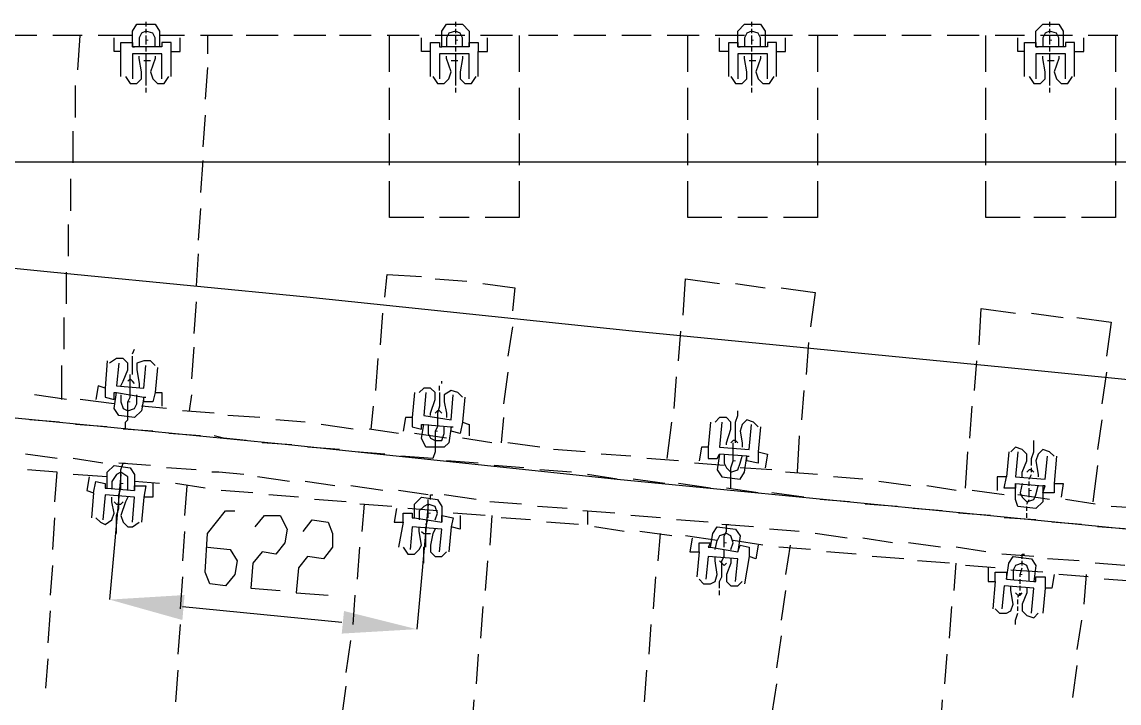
# Model space of a CAD drawing. Header units: millimetres. Extents: x -45 to 90, y -17 to 16.
# Drawn here: x 64.698 to 66.908, y -2.18 to -0.807 of the extents above; entities that cross this region are included whole.
import ezdxf

# ---------------------------------------------------------------- set-up
doc = ezdxf.new("R2010")
doc.units = ezdxf.units.MM
doc.layers.add('PDF_Geometry', color=7, linetype='Continuous')
doc.layers.add('PDF_Solid Fills', color=7, linetype='Continuous')

msp = doc.modelspace()

# ---------------------------------------------------------------- linework, layer by layer
at = {"color": 3}
for points in [[(61.5233, -1.0031), (61.8081, -1.0307), (62.3675, -1.0811), (63.0234, -1.1453), (63.8669, -1.2233), (64.3353, -1.2692), (64.8029, -1.315), (65.2715, -1.361), (65.9268, -1.4297), (66.21, -1.4571), (66.6778, -1.503), (66.9594, -1.5307)], [(58.5713, -1.0885), (68.3996, -1.0885)]]:
    msp.add_lwpolyline(points, dxfattribs=at)
at = {"color": 4}
msp.add_lwpolyline([(61.496, -1.3019), (61.7802, -1.3294), (62.3394, -1.3798), (62.995, -1.444), (63.8384, -1.5219), (64.306, -1.5678), (64.7736, -1.6136), (65.2412, -1.6595), (65.8967, -1.7282), (66.1809, -1.7557), (66.6485, -1.8016), (66.9281, -1.8291)], dxfattribs=at)
at = {"layer": 'PDF_Geometry', "lineweight": 25}
for points in [[(64.9982, -0.8664), (64.9982, -0.8481), (64.9799, -0.8481), (64.9799, -0.8572), (64.9753, -0.8572), (64.9203, -0.8572), (64.9203, -0.8251), (64.9295, -0.8114), (64.9661, -0.8114), (64.9753, -0.8251), (64.9753, -0.8572)], [(64.9478, -0.8068), (64.9478, -0.816)], [(65.5208, -0.8664), (65.5208, -0.8481), (65.5392, -0.8481), (65.5392, -0.8572), (65.5437, -0.8572), (65.5437, -0.8251), (65.5529, -0.8114), (65.585, -0.8114), (65.5986, -0.8251), (65.5986, -0.8572), (65.5986, -0.8481), (65.6171, -0.8481), (65.6171, -0.8664)], [(65.5712, -0.8068), (65.5712, -0.816)], [(66.2176, -0.8664), (66.2176, -0.8481), (66.1993, -0.8481), (66.1993, -0.8572), (66.1947, -0.8572), (66.1397, -0.8572), (66.1397, -0.8251), (66.1534, -0.8114), (66.1855, -0.8114), (66.1947, -0.8251), (66.1947, -0.8572)], [(66.1672, -0.8068), (66.1672, -0.816)], [(66.8181, -0.8664), (66.8181, -0.8481), (66.7998, -0.8481), (66.7998, -0.8572), (66.7952, -0.8572), (66.7402, -0.8572), (66.7402, -0.8251), (66.7539, -0.8114), (66.786, -0.8114), (66.7952, -0.8251), (66.7952, -0.8572)], [(66.7677, -0.8068), (66.7677, -0.816)], [(64.7278, -0.8343), (64.6636, -0.8343)], [(64.8194, -0.8343), (64.7599, -0.8343)], [(64.8103, -0.9031), (64.8149, -0.8343)], [(64.9203, -0.8343), (64.8515, -0.8343)], [(64.8974, -0.9168), (64.8974, -0.8664), (64.8836, -0.8664), (64.8836, -0.8389)], [(64.9661, -0.8572), (64.9661, -0.8389), (64.9616, -0.8297), (64.9478, -0.8251), (64.9386, -0.8297), (64.934, -0.8389), (64.934, -0.8572)], [(64.9478, -0.8206), (64.9478, -0.8297)], [(64.9478, -0.8343), (64.9478, -0.8435), (64.9478, -0.8526)], [(65.0255, -0.8343), (64.9753, -0.8343)], [(64.9982, -0.9168), (64.9982, -0.8664), (65.0166, -0.8664), (65.0166, -0.8389)], [(65.122, -0.8343), (65.0578, -0.8343)], [(65.0716, -0.8343), (65.0716, -0.871)], [(65.2137, -0.8343), (65.1495, -0.8343)], [(65.3099, -0.8343), (65.2458, -0.8343)], [(65.4016, -0.8343), (65.3375, -0.8343)], [(65.4979, -0.8343), (65.4337, -0.8343)], [(65.4383, -0.9077), (65.4383, -0.8343)], [(65.5208, -0.9168), (65.5208, -0.8664), (65.5025, -0.8664), (65.5025, -0.8389)], [(65.5896, -0.8343), (65.53, -0.8343)], [(65.585, -0.8572), (65.585, -0.8389), (65.5804, -0.8297), (65.5712, -0.8251), (65.5575, -0.8297), (65.5529, -0.8389), (65.5529, -0.8572)], [(65.5712, -0.8206), (65.5712, -0.8297)], [(65.5712, -0.8343), (65.5712, -0.8435), (65.5712, -0.8526)], [(65.6171, -0.9168), (65.6171, -0.8664), (65.6354, -0.8664), (65.6354, -0.8389)], [(65.6858, -0.8343), (65.6217, -0.8343)], [(65.6996, -0.8343), (65.6996, -0.9077)], [(65.7775, -0.8343), (65.7179, -0.8343)], [(65.8738, -0.8343), (65.8096, -0.8343)], [(65.9655, -0.8343), (65.9059, -0.8343)], [(66.0617, -0.8343), (65.9976, -0.8343)], [(66.0388, -0.9077), (66.0388, -0.8343)], [(66.1534, -0.8343), (66.0938, -0.8343)], [(66.1213, -0.9168), (66.1213, -0.8664), (66.103, -0.8664), (66.103, -0.8389)], [(66.1855, -0.8572), (66.1855, -0.8389), (66.1809, -0.8297), (66.1672, -0.8251), (66.158, -0.8297), (66.1534, -0.8389), (66.1534, -0.8572)], [(66.1672, -0.8206), (66.1672, -0.8297)], [(66.1672, -0.8343), (66.1672, -0.8435), (66.1672, -0.8526)], [(66.2497, -0.8343), (66.1855, -0.8343)], [(66.2176, -0.9168), (66.2176, -0.8664), (66.2359, -0.8664), (66.2359, -0.8389)], [(66.3414, -0.8343), (66.2818, -0.8343)], [(66.3001, -0.8343), (66.3001, -0.9077)], [(66.4376, -0.8343), (66.3735, -0.8343)], [(66.5293, -0.8343), (66.4697, -0.8343)], [(66.6256, -0.8343), (66.5614, -0.8343)], [(66.6393, -0.9077), (66.6393, -0.8343)], [(66.7173, -0.8343), (66.6577, -0.8343)], [(66.7173, -0.9168), (66.7173, -0.8664), (66.7035, -0.8664), (66.7035, -0.8389)], [(66.8135, -0.8343), (66.7494, -0.8343)], [(66.786, -0.8572), (66.786, -0.8389), (66.7814, -0.8297), (66.7677, -0.8251), (66.7585, -0.8297), (66.7539, -0.8389), (66.7539, -0.8572)], [(66.7677, -0.8206), (66.7677, -0.8297)], [(66.7677, -0.8343), (66.7677, -0.8435), (66.7677, -0.8526)], [(66.8181, -0.9168), (66.8181, -0.8664), (66.8365, -0.8664), (66.8365, -0.8389)], [(66.9052, -0.8343), (66.8456, -0.8343)], [(66.9006, -0.8343), (66.9006, -0.9077)], [(64.8974, -0.8664), (64.8974, -0.8481), (64.9203, -0.8481), (64.9203, -0.8572), (64.9249, -0.8572)], [(64.9478, -0.8572), (64.9478, -0.8664)], [(65.5986, -0.8572), (65.5437, -0.8572)], [(65.5712, -0.8572), (65.5712, -0.8664)], [(66.1213, -0.8664), (66.1213, -0.8481), (66.1397, -0.8481), (66.1397, -0.8572), (66.1443, -0.8572)], [(66.1672, -0.8572), (66.1672, -0.8664)], [(66.7173, -0.8664), (66.7173, -0.8481), (66.7402, -0.8481), (66.7402, -0.8572), (66.7446, -0.8572)], [(66.7677, -0.8572), (66.7677, -0.8664)], [(64.9065, -0.9168), (64.9157, -0.9306), (64.9295, -0.9306), (64.9386, -0.9214), (64.9386, -0.9077), (64.934, -0.8802), (64.934, -0.8756)], [(64.9799, -0.9214), (64.9799, -0.871), (64.9203, -0.871), (64.9203, -0.9214)], [(64.9478, -0.871), (64.9478, -0.8802), (64.9478, -0.8847), (64.9478, -0.8937), (64.9478, -0.8985), (64.9478, -0.9077), (64.9478, -0.9122), (64.9478, -0.9214), (64.9478, -0.926), (64.9478, -0.9352)], [(64.9661, -0.8756), (64.9661, -0.8802), (64.957, -0.9077), (64.9616, -0.9214), (64.9707, -0.9306), (64.9845, -0.9306), (64.9936, -0.9168)], [(65.5254, -0.9168), (65.5346, -0.9306), (65.5483, -0.9306), (65.5575, -0.9214), (65.5621, -0.9077), (65.5529, -0.8802), (65.5529, -0.8756)], [(65.5986, -0.9214), (65.5986, -0.871), (65.5392, -0.871), (65.5392, -0.9214)], [(65.5712, -0.871), (65.5712, -0.8802), (65.5712, -0.8847), (65.5712, -0.8937), (65.5712, -0.8985), (65.5712, -0.9077), (65.5712, -0.9122), (65.5712, -0.9214), (65.5712, -0.926), (65.5712, -0.9352)], [(65.585, -0.8756), (65.585, -0.8802), (65.5804, -0.9077), (65.5804, -0.9214), (65.5896, -0.9306), (65.6033, -0.9306), (65.6125, -0.9168)], [(66.1259, -0.9168), (66.1351, -0.9306), (66.1488, -0.9306), (66.158, -0.9214), (66.158, -0.9077), (66.1534, -0.8802), (66.1534, -0.8756)], [(66.1993, -0.9214), (66.1993, -0.871), (66.1397, -0.871), (66.1397, -0.9214)], [(66.1672, -0.871), (66.1672, -0.8802), (66.1672, -0.8847), (66.1672, -0.8937), (66.1672, -0.8985), (66.1672, -0.9077), (66.1672, -0.9122), (66.1672, -0.9214), (66.1672, -0.926), (66.1672, -0.9352)], [(66.1855, -0.8756), (66.1855, -0.8802), (66.1763, -0.9077), (66.1809, -0.9214), (66.1901, -0.9306), (66.2038, -0.9306), (66.213, -0.9168)], [(66.7264, -0.9168), (66.7356, -0.9306), (66.7494, -0.9306), (66.7585, -0.9214), (66.7585, -0.9077), (66.7539, -0.8802), (66.7539, -0.8756)], [(66.7998, -0.9214), (66.7998, -0.871), (66.7402, -0.871), (66.7402, -0.9214)], [(66.7677, -0.871), (66.7677, -0.8802), (66.7677, -0.8847), (66.7677, -0.8937), (66.7677, -0.8985), (66.7677, -0.9077), (66.7677, -0.9122), (66.7677, -0.9214), (66.7677, -0.926), (66.7677, -0.9352)], [(66.786, -0.8756), (66.786, -0.8802), (66.7769, -0.9077), (66.7814, -0.9214), (66.7906, -0.9306), (66.8044, -0.9306), (66.8135, -0.9168)], [(64.9432, -0.8847), (64.9478, -0.8847), (64.9524, -0.8847), (64.957, -0.8847)], [(65.0716, -0.8985), (65.067, -0.9627)], [(65.5621, -0.8847), (65.5667, -0.8847), (65.5712, -0.8847), (65.5758, -0.8847)], [(66.1626, -0.8847), (66.1672, -0.8847), (66.1716, -0.8847), (66.1763, -0.8847)], [(66.7631, -0.8847), (66.7677, -0.8847), (66.7723, -0.8847), (66.7769, -0.8847)], [(64.8057, -0.9993), (64.8057, -0.9352)], [(64.9478, -0.9397), (64.9478, -0.9489)], [(65.4383, -1.0039), (65.4383, -0.9397)], [(65.5712, -0.9397), (65.5712, -0.9489)], [(65.6996, -0.9397), (65.6996, -1.0039)], [(66.0388, -1.0039), (66.0388, -0.9397)], [(66.1672, -0.9397), (66.1672, -0.9489)], [(66.3001, -0.9397), (66.3001, -1.0039)], [(66.6393, -1.0039), (66.6393, -0.9397)], [(66.7677, -0.9397), (66.7677, -0.9489)], [(66.9006, -0.9397), (66.9006, -1.0039)], [(65.067, -0.9948), (65.0624, -1.0589)], [(64.8011, -1.091), (64.8011, -1.0268)], [(65.4383, -1.0956), (65.4383, -1.0314)], [(65.6996, -1.0314), (65.6996, -1.0956)], [(66.0388, -1.0956), (66.0388, -1.0314)], [(66.3001, -1.0314), (66.3001, -1.0956)], [(66.6393, -1.0956), (66.6393, -1.0314)], [(66.9006, -1.0314), (66.9006, -1.0956)], [(65.0624, -1.0864), (65.0578, -1.1506)], [(64.7963, -1.1873), (64.7963, -1.1229)], [(65.5071, -1.201), (65.4383, -1.201), (65.4383, -1.1277)], [(65.6996, -1.1277), (65.6996, -1.201), (65.6308, -1.201)], [(66.1076, -1.201), (66.0388, -1.201), (66.0388, -1.1277)], [(66.3001, -1.1277), (66.3001, -1.201), (66.2314, -1.201)], [(66.7081, -1.201), (66.6393, -1.201), (66.6393, -1.1277)], [(66.9006, -1.1277), (66.9006, -1.201), (66.8319, -1.201)], [(65.0578, -1.1827), (65.0532, -1.2469)], [(64.7919, -1.279), (64.7919, -1.2148)], [(65.5986, -1.201), (65.5392, -1.201)], [(66.1993, -1.201), (66.1397, -1.201)], [(66.7998, -1.201), (66.7356, -1.201)], [(65.0532, -1.2744), (65.0487, -1.3386)], [(64.7874, -1.3752), (64.7874, -1.3111)], [(65.4291, -1.3615), (65.4337, -1.3156), (65.5025, -1.3202)], [(65.53, -1.3248), (65.5942, -1.3294)], [(66.0297, -1.3982), (66.0342, -1.3248), (66.103, -1.334)], [(65.6262, -1.334), (65.6904, -1.3431), (65.6858, -1.389)], [(66.1351, -1.334), (66.1947, -1.3431)], [(66.2268, -1.3431), (66.2955, -1.3521), (66.2862, -1.4211)], [(65.0487, -1.3707), (65.0441, -1.4348)], [(66.6256, -1.4577), (66.63, -1.3844), (66.6989, -1.3936)], [(64.7828, -1.4667), (64.7828, -1.4027)], [(65.42, -1.4577), (65.4245, -1.3936)], [(66.731, -1.3936), (66.7952, -1.4027)], [(66.8227, -1.4027), (66.8915, -1.4119), (66.8823, -1.4807)], [(65.6858, -1.4211), (65.6767, -1.4807)], [(66.0205, -1.4898), (66.0251, -1.4302)], [(66.2818, -1.4532), (66.2772, -1.5173)], [(64.9203, -1.4761), (64.9249, -1.4667)], [(65.0441, -1.4623), (65.0395, -1.5265)], [(64.7782, -1.5678), (64.7782, -1.499)], [(64.8699, -1.4898), (64.8653, -1.5448), (64.8515, -1.5403), (64.8469, -1.5678)], [(64.8974, -1.5403), (64.902, -1.5311), (64.9109, -1.5082), (64.9109, -1.4944), (64.902, -1.4853), (64.8882, -1.4853), (64.8745, -1.4944)], [(64.8928, -1.4944), (64.8882, -1.5403), (64.9432, -1.5448), (64.9478, -1.499)], [(64.9203, -1.5173), (64.9203, -1.5082), (64.9203, -1.5036), (64.9203, -1.4944), (64.9203, -1.4898), (64.9203, -1.4807)], [(64.9661, -1.499), (64.957, -1.4898), (64.9432, -1.4898), (64.9295, -1.4944), (64.9295, -1.5082), (64.934, -1.5357), (64.934, -1.5448)], [(65.4108, -1.5494), (65.4154, -1.4853)], [(66.6164, -1.5494), (66.621, -1.4898)], [(64.9065, -1.6274), (64.9065, -1.6136), (64.9109, -1.609), (64.9109, -1.5999), (64.9109, -1.5953), (64.9109, -1.5861), (64.9109, -1.5813), (64.9109, -1.5724), (64.9157, -1.5632), (64.9157, -1.5586), (64.9157, -1.5494), (64.9157, -1.5448), (64.9157, -1.5357), (64.9157, -1.5311), (64.9157, -1.5219), (64.9157, -1.5173)], [(64.9707, -1.5036), (64.9661, -1.554), (64.9799, -1.554), (64.9799, -1.5813)], [(65.6767, -1.5128), (65.6675, -1.5769)], [(66.0113, -1.5861), (66.0159, -1.5219)], [(66.8823, -1.5128), (66.8731, -1.5769)], [(64.8653, -1.5448), (64.8653, -1.5632), (64.8836, -1.5678), (64.8836, -1.554), (64.8882, -1.554), (64.9432, -1.5632), (64.9386, -1.5907), (64.9249, -1.6044), (64.8928, -1.5999), (64.8836, -1.5861), (64.8882, -1.554)], [(64.9249, -1.5357), (64.9203, -1.5311), (64.9157, -1.5265), (64.9109, -1.5311)], [(65.5208, -1.5999), (65.5208, -1.5953), (65.53, -1.5678), (65.53, -1.554), (65.5208, -1.5448), (65.5071, -1.5448), (65.4979, -1.554)], [(65.5392, -1.5494), (65.5392, -1.5403)], [(65.5437, -1.5357), (65.5437, -1.5311)], [(64.7874, -1.5678), (64.7232, -1.5586)], [(64.8836, -1.5769), (64.8149, -1.5678)], [(64.8974, -1.5586), (64.8974, -1.5724), (64.902, -1.5861), (64.9109, -1.5907), (64.9249, -1.5861), (64.9295, -1.5769), (64.9295, -1.5586)], [(64.9661, -1.554), (64.9616, -1.5724), (64.9432, -1.5724), (64.9432, -1.5632), (64.9478, -1.5632)], [(65.0395, -1.5586), (65.0349, -1.5907)], [(65.5392, -1.554), (65.5392, -1.5678), (65.5392, -1.5813), (65.5346, -1.5953), (65.5346, -1.609), (65.5346, -1.6228), (65.53, -1.6319), (65.53, -1.6457), (65.53, -1.6595), (65.53, -1.6732), (65.5254, -1.687), (65.4612, -1.6824)], [(65.4887, -1.554), (65.484, -1.6044), (65.4704, -1.6044), (65.4658, -1.6319)], [(65.5116, -1.554), (65.5071, -1.5999), (65.5621, -1.609), (65.5667, -1.5586)], [(65.585, -1.5632), (65.5758, -1.554), (65.5621, -1.5494), (65.5483, -1.5586), (65.5483, -1.5724), (65.5529, -1.5953), (65.5529, -1.6044)], [(65.5896, -1.5632), (65.585, -1.6136), (65.5986, -1.6182), (65.5986, -1.6411)], [(66.2726, -1.5494), (66.268, -1.609)], [(64.9891, -1.5861), (64.9386, -1.5813)], [(65.0853, -1.5953), (65.0211, -1.5907)], [(65.4016, -1.6274), (65.4062, -1.5813)], [(65.5437, -1.5953), (65.5392, -1.5907), (65.5346, -1.5907), (65.53, -1.5953)], [(66.1351, -1.6549), (66.1351, -1.6411), (66.1351, -1.6274), (66.1351, -1.6136), (66.1397, -1.5999), (66.1397, -1.5907)], [(66.6073, -1.6457), (66.6118, -1.5813)], [(64.7736, -1.6136), (64.714, -1.609)], [(65.177, -1.6044), (65.1128, -1.5999)], [(65.2687, -1.6136), (65.2091, -1.609)], [(65.484, -1.6044), (65.484, -1.6228), (65.5025, -1.6274), (65.5025, -1.6182), (65.5071, -1.6182), (65.5621, -1.6228), (65.5575, -1.6549), (65.5483, -1.664), (65.5116, -1.664), (65.5025, -1.6457), (65.5071, -1.6182)], [(65.6675, -1.6044), (65.6629, -1.6549)], [(66.1168, -1.6595), (66.1168, -1.6549), (66.1259, -1.6274), (66.1259, -1.6136), (66.1168, -1.6044), (66.103, -1.6044), (66.0938, -1.6136)], [(66.1809, -1.6228), (66.1716, -1.6136), (66.158, -1.609), (66.1488, -1.6182), (66.1443, -1.6319), (66.1488, -1.6549), (66.1488, -1.664)], [(66.8731, -1.609), (66.864, -1.6686)], [(64.8699, -1.6228), (64.8057, -1.6182)], [(64.9616, -1.6319), (64.902, -1.6274)], [(65.365, -1.6274), (65.3008, -1.6182)], [(65.4566, -1.6365), (65.397, -1.6274)], [(65.5162, -1.6182), (65.5162, -1.6365), (65.5208, -1.6457), (65.53, -1.6503), (65.5437, -1.6503), (65.5483, -1.6365), (65.5483, -1.6228)], [(65.585, -1.6136), (65.5804, -1.6365), (65.5621, -1.6319), (65.5621, -1.6228), (65.5667, -1.6228)], [(65.9976, -1.687), (66.0067, -1.6136)], [(66.0847, -1.6136), (66.0801, -1.664), (66.0663, -1.664), (66.0617, -1.6915)], [(66.1076, -1.6136), (66.103, -1.664), (66.1626, -1.6686), (66.1672, -1.6182)], [(66.1855, -1.6228), (66.1809, -1.6732), (66.1993, -1.6778), (66.1947, -1.7053)], [(65.0578, -1.6411), (64.9936, -1.6365)], [(65.1495, -1.6503), (65.1037, -1.6457), (65.0853, -1.6411)], [(65.2412, -1.6595), (65.1816, -1.6549)], [(65.5529, -1.6457), (65.4887, -1.6365)], [(65.6446, -1.6549), (65.585, -1.6457)], [(65.7409, -1.664), (65.6767, -1.6549)], [(66.1397, -1.6549), (66.1351, -1.6503), (66.1305, -1.6503), (66.1259, -1.6549)], [(66.1259, -1.7465), (66.1259, -1.7328), (66.1259, -1.719), (66.1259, -1.7053), (66.1305, -1.6915), (66.1305, -1.6824), (66.1305, -1.6686), (66.1305, -1.6549)], [(66.2634, -1.6411), (66.2589, -1.7145)], [(66.731, -1.7007), (66.731, -1.687), (66.7356, -1.6732), (66.7356, -1.6595), (66.7356, -1.6503)], [(64.769, -1.687), (64.7048, -1.6778)], [(65.3375, -1.6686), (65.2733, -1.664)], [(65.4291, -1.6778), (65.3693, -1.6732)], [(65.8325, -1.6732), (65.7684, -1.6686)], [(65.9242, -1.6824), (65.8646, -1.6778)], [(66.0801, -1.664), (66.0801, -1.687), (66.0984, -1.687), (66.103, -1.6778), (66.0984, -1.7099), (66.1076, -1.7236), (66.1443, -1.7282), (66.1534, -1.7145), (66.158, -1.6824), (66.103, -1.6778)], [(66.1122, -1.6778), (66.1122, -1.6959), (66.1168, -1.7053), (66.1259, -1.7145), (66.1397, -1.7099), (66.1443, -1.6959), (66.1488, -1.6824)], [(66.1809, -1.6732), (66.1809, -1.6959), (66.158, -1.6915), (66.158, -1.6824), (66.1626, -1.6824)], [(66.5981, -1.7465), (66.6027, -1.6732)], [(66.6852, -1.6732), (66.6806, -1.7236), (66.6623, -1.7236), (66.6623, -1.7511)], [(66.7127, -1.7236), (66.7127, -1.7145), (66.7219, -1.6915), (66.7219, -1.6778), (66.7127, -1.6686), (66.6989, -1.664), (66.6898, -1.6732)], [(66.7035, -1.6732), (66.6989, -1.7236), (66.7585, -1.7282), (66.7631, -1.6824)], [(66.7769, -1.6824), (66.7677, -1.6732), (66.7539, -1.6686), (66.7446, -1.6778), (66.7402, -1.6915), (66.7446, -1.719), (66.7446, -1.7236)], [(64.8607, -1.6959), (64.8011, -1.687)], [(64.8424, -1.7557), (64.8469, -1.7328), (64.8653, -1.7374), (64.8653, -1.7465), (64.8699, -1.7465), (64.8699, -1.7145), (64.8836, -1.7007), (64.9157, -1.7053), (64.9249, -1.719), (64.9249, -1.7511), (64.9249, -1.742), (64.9478, -1.742), (64.9432, -1.7649)], [(64.8882, -1.8382), (64.8882, -1.8291), (64.8882, -1.8153), (64.8882, -1.8016), (64.8928, -1.7878), (64.8928, -1.7741), (64.8928, -1.7603), (64.8974, -1.7465), (64.8974, -1.7374), (64.8974, -1.7236), (64.8974, -1.7099), (64.902, -1.6959), (64.9065, -1.6959)], [(64.957, -1.7007), (64.8928, -1.6959)], [(65.6171, -1.6959), (65.5529, -1.6915)], [(65.7088, -1.7053), (65.6492, -1.7007)], [(66.0205, -1.6915), (65.9563, -1.687)], [(66.1122, -1.7007), (66.0526, -1.6959)], [(66.7814, -1.6824), (66.7769, -1.7374), (66.7952, -1.7374), (66.7906, -1.7649)], [(66.864, -1.7007), (66.8548, -1.7741)], [(64.7644, -1.7741), (64.769, -1.7145), (64.7094, -1.7099)], [(64.8699, -1.7236), (64.8011, -1.719)], [(64.8974, -1.719), (64.8745, -1.9712)], [(64.9109, -1.7511), (64.9109, -1.7328), (64.9109, -1.7236), (64.8974, -1.7145), (64.8882, -1.719), (64.879, -1.7328), (64.879, -1.7465)], [(65.0487, -1.7099), (64.9891, -1.7053)], [(65.1449, -1.719), (65.0945, -1.7145), (65.0807, -1.7145)], [(65.805, -1.7145), (65.7409, -1.7099)], [(65.8967, -1.7282), (65.8371, -1.719)], [(66.2084, -1.7099), (66.1443, -1.7053)], [(66.3001, -1.719), (66.2359, -1.7145)], [(66.7356, -1.7145), (66.731, -1.7099), (66.7264, -1.7099), (66.7219, -1.7145)], [(66.7264, -1.7282), (66.731, -1.719)], [(66.731, -1.7145), (66.731, -1.7053)], [(64.8332, -1.7236), (64.8286, -1.7511), (64.8424, -1.7557), (64.8378, -1.8061)], [(64.9753, -1.7374), (64.9249, -1.7328)], [(64.9616, -1.7374), (64.9616, -1.7649), (64.9432, -1.7649), (64.9386, -1.8153)], [(65.067, -1.7465), (65.0074, -1.7374)], [(65.0303, -1.742), (65.0255, -1.8016)], [(65.2366, -1.7328), (65.1724, -1.7236)], [(65.3283, -1.742), (65.2687, -1.7328)], [(65.4245, -1.7511), (65.3604, -1.742)], [(65.993, -1.7374), (65.9288, -1.7282)], [(66.0847, -1.7465), (66.0205, -1.7374)], [(66.3918, -1.7282), (66.3322, -1.7236)], [(66.4881, -1.742), (66.4239, -1.7328)], [(66.5797, -1.7511), (66.5202, -1.742)], [(66.7769, -1.7374), (66.7769, -1.7557), (66.7539, -1.7557), (66.7585, -1.742), (66.7539, -1.742), (66.7539, -1.7741), (66.7402, -1.7878), (66.7035, -1.7832), (66.6989, -1.7695), (66.6989, -1.7374), (66.6989, -1.7465), (66.676, -1.7465), (66.6806, -1.7236)], [(66.6989, -1.7374), (66.7539, -1.742)], [(66.7127, -1.7374), (66.7081, -1.7557), (66.7127, -1.7649), (66.7219, -1.7741), (66.7356, -1.7695), (66.7402, -1.7603), (66.7446, -1.742)], [(66.7264, -1.742), (66.7264, -1.7328)], [(64.8469, -1.8061), (64.8561, -1.8153), (64.8653, -1.8199), (64.879, -1.8105), (64.8836, -1.797), (64.879, -1.7741), (64.879, -1.7649)], [(64.9203, -1.8153), (64.9249, -1.7649), (64.8653, -1.7603), (64.8607, -1.8105)], [(64.8699, -1.7465), (64.9249, -1.7511)], [(64.9109, -1.7649), (64.9065, -1.7741), (64.8974, -1.8016), (64.902, -1.8153), (64.9109, -1.8245), (64.9203, -1.8245), (64.934, -1.8153)], [(65.1633, -1.7557), (65.0991, -1.7511)], [(65.2547, -1.7649), (65.1953, -1.7603)], [(65.5162, -1.7603), (65.4566, -1.7511)], [(65.4658, -1.8153), (65.4658, -1.797), (65.484, -1.797), (65.484, -1.8061), (65.4887, -1.8061), (65.4887, -1.7786), (65.5025, -1.7649), (65.5346, -1.7695), (65.5437, -1.7832), (65.5437, -1.8153), (65.5437, -1.8016), (65.5667, -1.8061), (65.5621, -1.8245)], [(65.5208, -1.7695), (65.5208, -1.7603), (65.5254, -1.7603)], [(65.6125, -1.7695), (65.5483, -1.7603)], [(66.1809, -1.7557), (66.1168, -1.7465)], [(66.2726, -1.7649), (66.2084, -1.7557)], [(66.676, -1.7603), (66.6118, -1.7511)], [(66.7677, -1.7695), (66.7035, -1.7603)], [(66.7264, -1.7649), (66.7264, -1.7511), (66.7264, -1.7465)], [(64.8836, -1.7741), (64.8882, -1.7786), (64.8974, -1.7786), (64.902, -1.7741)], [(65.3512, -1.7741), (65.287, -1.7695)], [(65.4429, -1.7832), (65.3787, -1.7786)], [(65.3833, -1.8336), (65.3879, -1.7786)], [(65.4521, -1.7878), (65.4475, -1.8153), (65.4658, -1.8153), (65.4566, -1.8657)], [(65.5346, -1.7924), (65.475, -1.7878)], [(65.5162, -1.7786), (65.4933, -2.0308)], [(65.53, -1.8105), (65.5346, -1.797), (65.53, -1.7832), (65.5162, -1.7786), (65.5071, -1.7832), (65.4979, -1.7924), (65.4979, -1.8105)], [(65.5162, -1.8061), (65.5162, -1.797), (65.5162, -1.7878), (65.5162, -1.7832), (65.5162, -1.7741), (65.5162, -1.7695)], [(65.7042, -1.7786), (65.64, -1.7741)], [(65.7959, -1.7878), (65.7363, -1.7832)], [(66.3643, -1.7741), (66.3047, -1.7695)], [(66.4606, -1.7832), (66.3964, -1.7786)], [(66.5522, -1.7924), (66.4926, -1.7878)], [(66.7219, -1.7786), (66.7264, -1.7695)], [(66.7219, -1.7924), (66.7219, -1.7832)], [(66.8592, -1.7786), (66.7998, -1.7695)], [(66.9556, -1.7878), (66.8915, -1.7832)], [(64.7599, -1.8703), (64.7644, -1.8061)], [(65.0716, -1.8657), (65.1174, -1.8703), (65.1312, -1.8932), (65.1266, -1.9207), (65.1082, -1.9437), (65.0762, -1.9391), (65.067, -1.9162), (65.0716, -1.8382), (65.1082, -1.7924), (65.1266, -1.7924)], [(65.1678, -1.8245), (65.1862, -1.8016), (65.2183, -1.8016), (65.232, -1.8291), (65.2274, -1.8566), (65.2091, -1.8795), (65.1816, -1.8749), (65.1633, -1.8978), (65.1587, -1.9483), (65.2183, -1.9528)], [(65.2641, -1.8336), (65.2824, -1.8105), (65.3145, -1.8153), (65.3237, -1.8382), (65.3237, -1.8657), (65.3054, -1.8887), (65.2733, -1.8841), (65.2547, -1.907), (65.2504, -1.9574), (65.3145, -1.962)], [(65.4887, -1.8061), (65.5437, -1.8153)], [(65.5116, -1.8199), (65.5162, -1.8105)], [(65.5804, -1.8016), (65.5804, -1.8291), (65.5621, -1.8245), (65.5575, -1.8749)], [(65.6308, -1.8016), (65.5667, -1.797)], [(65.6446, -1.8016), (65.64, -1.8612)], [(65.7225, -1.8105), (65.6629, -1.8061)], [(65.8921, -1.797), (65.8278, -1.7924)], [(65.8371, -1.7924), (65.8371, -1.8199)], [(65.9838, -1.8061), (65.9242, -1.8016)], [(66.0801, -1.8153), (66.0159, -1.8105)], [(66.6485, -1.8016), (66.5843, -1.797)], [(66.7402, -1.8105), (66.676, -1.8061)], [(66.7219, -1.8061), (66.7219, -1.797)], [(65.0255, -1.8336), (65.0211, -1.8932)], [(65.4658, -1.8657), (65.475, -1.8795), (65.4887, -1.8795), (65.4979, -1.8703), (65.5025, -1.8612), (65.4979, -1.8336), (65.4979, -1.8245)], [(65.5392, -1.8749), (65.5437, -1.8291), (65.484, -1.8245), (65.4796, -1.8703)], [(65.5025, -1.8336), (65.5071, -1.8382), (65.5162, -1.8382), (65.5208, -1.8382)], [(65.5116, -1.8336), (65.5116, -1.8245)], [(65.53, -1.8291), (65.5254, -1.8382), (65.5208, -1.8612), (65.5208, -1.8749), (65.53, -1.8841), (65.5437, -1.8841), (65.5529, -1.8749)], [(65.8188, -1.8199), (65.7546, -1.8153)], [(65.9105, -1.8336), (65.8509, -1.8245)], [(66.0067, -1.8428), (65.9424, -1.8336)], [(66.0617, -1.8749), (66.0617, -1.8566), (66.0847, -1.8566), (66.0801, -1.8657), (66.0847, -1.8657), (66.0892, -1.8382), (66.0984, -1.8245), (66.1351, -1.8291), (66.1443, -1.8428), (66.1397, -1.8749), (66.1443, -1.8612), (66.1626, -1.8657), (66.1626, -1.8841)], [(66.1716, -1.8245), (66.1076, -1.8199)], [(66.1122, -1.8657), (66.1122, -1.8566), (66.1122, -1.8474), (66.1122, -1.8428), (66.1168, -1.8336), (66.1168, -1.8291), (66.1168, -1.8199), (66.1213, -1.8199)], [(66.2634, -1.8336), (66.2038, -1.8291)], [(66.8319, -1.8199), (66.7723, -1.8153)], [(66.9281, -1.8291), (66.864, -1.8245)], [(65.5116, -1.8657), (65.5116, -1.8612), (65.5116, -1.852), (65.5116, -1.8474), (65.5116, -1.8382)], [(65.9792, -1.8932), (65.9838, -1.8382)], [(66.0938, -1.8703), (66.0984, -1.852), (66.0342, -1.8428)], [(66.048, -1.8474), (66.0434, -1.8749), (66.0617, -1.8749), (66.057, -1.9251)], [(66.1259, -1.8703), (66.1305, -1.8566), (66.1259, -1.8428), (66.1168, -1.8382), (66.103, -1.8428), (66.0984, -1.852)], [(66.1901, -1.8612), (66.1305, -1.852)], [(66.3597, -1.8474), (66.2955, -1.8382)], [(66.4514, -1.8566), (66.3918, -1.8474)], [(65.3741, -1.9299), (65.3787, -1.8657)], [(65.5071, -1.8978), (65.5071, -1.8932), (65.5071, -1.8887), (65.5071, -1.8795), (65.5071, -1.8749), (65.5071, -1.8657)], [(66.0847, -1.8657), (66.1397, -1.8749)], [(66.103, -1.9483), (66.103, -1.9391), (66.103, -1.9345), (66.1076, -1.9251), (66.1076, -1.9207), (66.1076, -1.9116), (66.1076, -1.907), (66.1076, -1.8978), (66.1076, -1.8932), (66.1122, -1.8841), (66.1122, -1.8795), (66.1122, -1.8703)], [(66.1809, -1.8612), (66.1763, -1.8887), (66.1626, -1.8841), (66.1534, -1.9391)], [(66.2862, -1.8703), (66.2222, -1.8657)], [(66.2451, -1.8612), (66.2359, -1.9207)], [(66.378, -1.8795), (66.3185, -1.8749)], [(66.5477, -1.8657), (66.4835, -1.8566)], [(66.6393, -1.8749), (66.5797, -1.8657)], [(65.6354, -1.8932), (65.6308, -1.9528)], [(66.0617, -1.9299), (66.0709, -1.9391), (66.0847, -1.9391), (66.0938, -1.9345), (66.0984, -1.9207), (66.0938, -1.8932), (66.0938, -1.8841)], [(66.1351, -1.9345), (66.1397, -1.8887), (66.0801, -1.8841), (66.0755, -1.9299)], [(66.103, -1.8932), (66.1076, -1.8978), (66.1122, -1.9024), (66.1168, -1.8978)], [(66.1259, -1.8887), (66.1259, -1.8978), (66.1168, -1.9207), (66.1168, -1.9345), (66.1259, -1.9437), (66.1397, -1.9437), (66.1488, -1.9345)], [(66.4743, -1.8887), (66.4101, -1.8841)], [(66.566, -1.8978), (66.5018, -1.8932)], [(66.5752, -1.9528), (66.5797, -1.8978)], [(66.6577, -1.9345), (66.6577, -1.9162), (66.6806, -1.9162), (66.6806, -1.9299), (66.6852, -1.8978), (66.6943, -1.8841), (66.731, -1.8887), (66.7402, -1.9024), (66.7356, -1.9345)], [(66.7356, -1.8841), (66.6714, -1.8795)], [(66.7264, -1.9345), (66.7264, -1.9162), (66.7219, -1.9024), (66.7127, -1.8978), (66.6989, -1.9024), (66.6943, -1.9116), (66.6943, -1.9299)], [(66.7127, -1.8887), (66.7127, -1.8795), (66.7173, -1.8795)], [(66.7127, -1.9024), (66.7127, -1.8932)], [(66.8273, -1.8932), (66.7631, -1.8887)], [(66.919, -1.9024), (66.8592, -1.8978)], [(64.7553, -1.962), (64.7599, -1.9024)], [(66.6577, -1.907), (66.5981, -1.9024)], [(66.6439, -1.907), (66.6439, -1.9345), (66.6577, -1.9345), (66.6531, -1.9895)], [(66.7539, -1.9162), (66.6898, -1.9116)], [(66.7081, -1.9251), (66.7081, -1.9207), (66.7127, -1.907)], [(66.7769, -1.9207), (66.7723, -1.9483), (66.7585, -1.9483), (66.7539, -1.9987)], [(66.8456, -1.9251), (66.786, -1.9207)], [(66.841, -1.9207), (66.8365, -1.9803)], [(65.0211, -1.9251), (65.0166, -1.9895)], [(65.9701, -1.9895), (65.9746, -1.9251)], [(66.6577, -1.9895), (66.6668, -1.9987), (66.6806, -1.9987), (66.6898, -1.9941), (66.6943, -1.9803), (66.6898, -1.9528), (66.6898, -1.9437)], [(66.731, -1.9987), (66.7356, -1.9483), (66.676, -1.9437), (66.6714, -1.9895)], [(66.6806, -1.9299), (66.7356, -1.9345), (66.7402, -1.9345), (66.7402, -1.9251), (66.7585, -1.9251), (66.7585, -1.9483)], [(66.7081, -1.9391), (66.7081, -1.9299)], [(66.7081, -1.9528), (66.7081, -1.9437)], [(66.9419, -1.9345), (66.8777, -1.9299)], [(65.365, -2.0216), (65.3693, -1.962)], [(66.103, -1.962), (66.103, -1.9528)], [(66.2359, -1.9528), (66.2268, -2.0124)], [(66.6989, -1.9574), (66.7035, -1.962), (66.7081, -1.962), (66.7127, -1.9574)], [(66.7035, -1.9666), (66.7081, -1.9574)], [(66.7219, -1.9483), (66.7219, -1.9574), (66.7127, -1.9803), (66.7127, -1.9941), (66.7219, -2.0033), (66.7356, -2.0078), (66.7446, -1.9987)], [(65.0211, -1.9849), (65.342, -2.017)], [(65.6262, -1.9849), (65.6217, -2.0491)], [(66.566, -2.0491), (66.5706, -1.9849)], [(66.7035, -1.9803), (66.7035, -1.9712)], [(66.7035, -1.9941), (66.7035, -1.9849)], [(64.7507, -2.0583), (64.7553, -1.9941)], [(66.6989, -2.0216), (66.6989, -2.0124), (66.7035, -1.9987)], [(65.0166, -2.0216), (65.012, -2.0812)], [(65.9609, -2.0812), (65.9655, -2.0216)], [(66.8319, -2.0124), (66.8227, -2.072)], [(65.3512, -2.1179), (65.3604, -2.0537)], [(66.2268, -2.0445), (66.2176, -2.1087)], [(64.7461, -2.15), (64.7507, -2.0904)], [(65.6171, -2.0812), (65.6125, -2.1408)], [(66.5568, -2.1408), (66.5614, -2.0812)], [(65.012, -2.1133), (65.0074, -2.1775)], [(65.9517, -2.1775), (65.9563, -2.1133)], [(66.8227, -2.1041), (66.8135, -2.1683)], [(66.2176, -2.1408), (66.2084, -2.2004)], [(65.342, -2.2095), (65.3512, -2.1454)], [(65.6079, -2.1729), (65.6033, -2.2371)], [(66.5477, -2.2371), (66.5522, -2.1729)]]:
    msp.add_lwpolyline(points, dxfattribs=at)
at = {"layer": 'PDF_Geometry', "lineweight": 9}
for points in [[(64.9478, -0.8435), (64.9524, -0.8435)], [(65.5712, -0.8435), (65.5758, -0.8435)], [(66.1672, -0.8435), (66.1716, -0.8435)], [(66.7677, -0.8435), (66.7723, -0.8435)], [(64.9109, -1.5724), (64.9157, -1.5724)], [(65.53, -1.6319), (65.5346, -1.6319)], [(64.902, -1.6959), (64.9065, -1.6959)], [(66.1305, -1.6915), (66.1351, -1.6915)], [(64.8974, -1.7374), (64.902, -1.7374)], [(65.5208, -1.7603), (65.5254, -1.7603)], [(66.7264, -1.7511), (66.731, -1.7511)], [(65.5162, -1.797), (65.5208, -1.797)], [(66.1168, -1.8199), (66.1213, -1.8199)], [(66.1122, -1.8566), (66.1168, -1.8566)], [(66.7127, -1.8795), (66.7173, -1.8795)], [(66.7081, -1.9207), (66.7127, -1.9207)]]:
    msp.add_lwpolyline(points, dxfattribs=at)
at = {"layer": 'PDF_Solid Fills', "transparency": 33554559}
for points in [[(65.0255, -1.962), (65.0211, -2.0124), (64.8745, -1.9712)], [(65.3466, -1.9941), (65.342, -2.0397), (65.4933, -2.0308)]]:
    msp.add_solid(points, dxfattribs=at)

doc.saveas('drawing.dxf')
